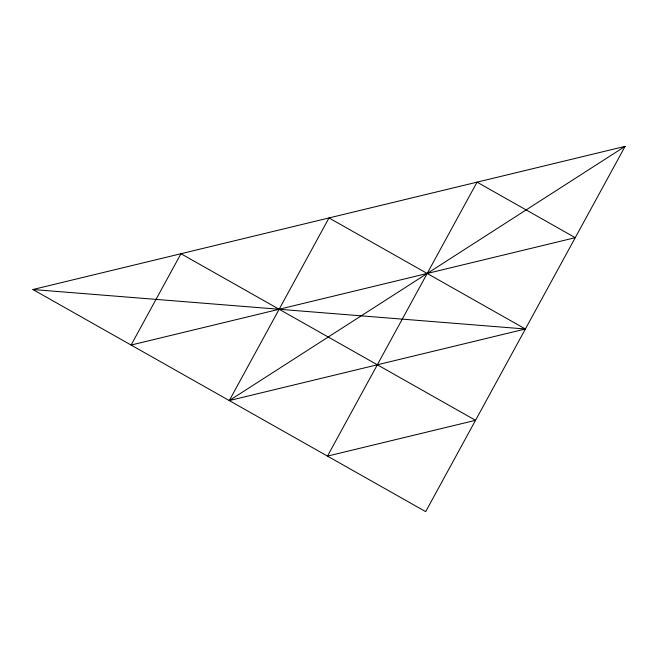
<?xml version="1.0" encoding="UTF-8"?>
<svg xmlns="http://www.w3.org/2000/svg" width="658" height="658" viewBox="0 0 658 658"><rect width="100%" height="100%" fill="white"/><g stroke="black" fill="none" stroke-linecap="round" stroke-linejoin="round"><path stroke-width="0.99" d="M229.288 400.574L329 217.938L525.388 329L229.288 400.574L625.1 146.364L425.677 511.636L32.9 289.52L625.1 146.364M32.9 289.52L525.388 329M180.95 253.725L131.09 345.047L575.24 237.686L477.05 182.151L327.478 456.109L475.528 420.314L180.95 253.725"/></g></svg>
